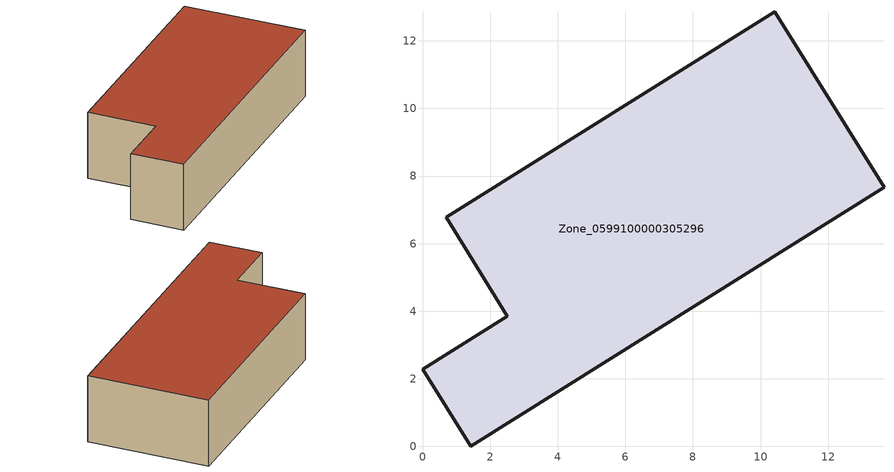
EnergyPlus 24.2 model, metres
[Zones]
Zone_0599100000305296
 floor ground (C_G): 13.65,7.67 1.43,0 0,2.28 2.51,3.85 0.71,6.78 10.42,12.87 z0
 wall outside (C_F): 1.43,0 13.65,7.67 10.42,12.87 0.71,6.78 2.51,3.85 0,2.28 1.43,0 z0:3.46
 roof outside (C_R): 0,2.28 1.43,0 13.65,7.67 10.42,12.87 0.71,6.78 2.51,3.85 z3.46
[BUILDING]
Pand.0599100000305296: North Axis=0; Terrain=City; Loads Convergence Tolerance Value=0.04; Temperature Convergence Tolerance Value=0.4; Solar Distribution=FullExterior; Maximum Number of Warmup Days=25; Minimum Number of Warmup Days=1
[Site:Location]
Rotterdam.The.Hague.AP_ZH_NLD Design_Conditions: Latitude=51.96; Longitude=4.45; Time Zone=1; Elevation=-4.5
[SITE:GROUNDTEMPERATURE:BUILDINGSURFACE]
18, 18, 18, 18, 18, 18, 18, 18, 18, 18, 18, 18
[MATERIAL] Thermal Absorptance=0.9; Solar Absorptance=0.7; Visible Absorptance=0.7
Name | Roughness | Thickness | Conductivity | Density | Specific Heat
G.TI.1946 | MediumSmooth | 0.15 | 1 | 540 | 1210
F.TI.1946 | Rough | 0.3 | 0.857143 | 1920 | 840
R.TI.1946 | MediumRough | 0.2 | 0.1 | 1500 | 1000
[CONSTRUCTION]
C_G: G.TI.1946
C_F: F.TI.1946
C_R: R.TI.1946
[ZONE]
Zone_0599100000305296: Type=1; Multiplier=1; Ceiling Height=Autocalculate; Volume=Autocalculate; Floor Area=autocalculate; Part of Total Floor Area=Yes
[ZONEINFILTRATION:DESIGNFLOWRATE]
Infil_Zone_0599100000305296: Zone or ZoneList or Space or SpaceList=Zone_0599100000305296; Schedule=AlwaysOn; Design Flow Rate Calculation Method=Flow/Area; Flow Rate per Floor Area=0.003; Constant Term Coefficient=1; Temperature Term Coefficient=0; Velocity Term Coefficient=0; Velocity Squared Term Coefficient=0
[HVACTEMPLATE:ZONE:IDEALLOADSAIRSYSTEM]
Zone_0599100000305296: Maximum Heating Supply Air Temperature=50; Minimum Cooling Supply Air Temperature=13; Maximum Heating Supply Air Humidity Ratio=0.0156; Minimum Cooling Supply Air Humidity Ratio=0.0077; Heating Limit=NoLimit; Cooling Limit=NoLimit; Dehumidification Control Type=ConstantSensibleHeatRatio; Cooling Sensible Heat Ratio=0.7; Dehumidification Setpoint=60; Humidification Control Type=None; Humidification Setpoint=30; Outdoor Air Method=None; Outdoor Air Flow Rate per Person=0.00944; Outdoor Air Flow Rate per Zone Floor Area=0; Outdoor Air Flow Rate per Zone=0; Demand Controlled Ventilation Type=None; Outdoor Air Economizer Type=NoEconomizer; Heat Recovery Type=None; Sensible Heat Recovery Effectiveness=0.7; Latent Heat Recovery Effectiveness=0.65
[ZONECONTROL:THERMOSTAT]
ThermostatControl_Zone_0599100000305296: Zone or ZoneList=Zone_0599100000305296; Control Type Schedule=DualSetpointControlType; Control 1=Thermostat_Zone_0599100000305296; Temperature Difference Between Cutout And Setpoint=0
[THERMOSTATSETPOINT:DUALSETPOINT]
Thermostat_Zone_0599100000305296: Heating Setpoint Temperature Schedule=HeatingSetpoint_Zone_0599100000305296; Cooling Setpoint Temperature Schedule=CoolingSetpoint_Zone_0599100000305296
[SCHEDULE:COMPACT]
HeatingSetpoint_Zone_0599100000305296: Through: 12/31, For: AllDays, Until: 24:00, 21
CoolingSetpoint_Zone_0599100000305296: Through: 12/31, For: AllDays, Until: 24:00, 24
DualSetpointControlType: Through: 12/31, For: AllDays, Until: 24:00, 4
AlwaysOn: Through: 12/31, For: AllDays, Until: 24:00, 1
